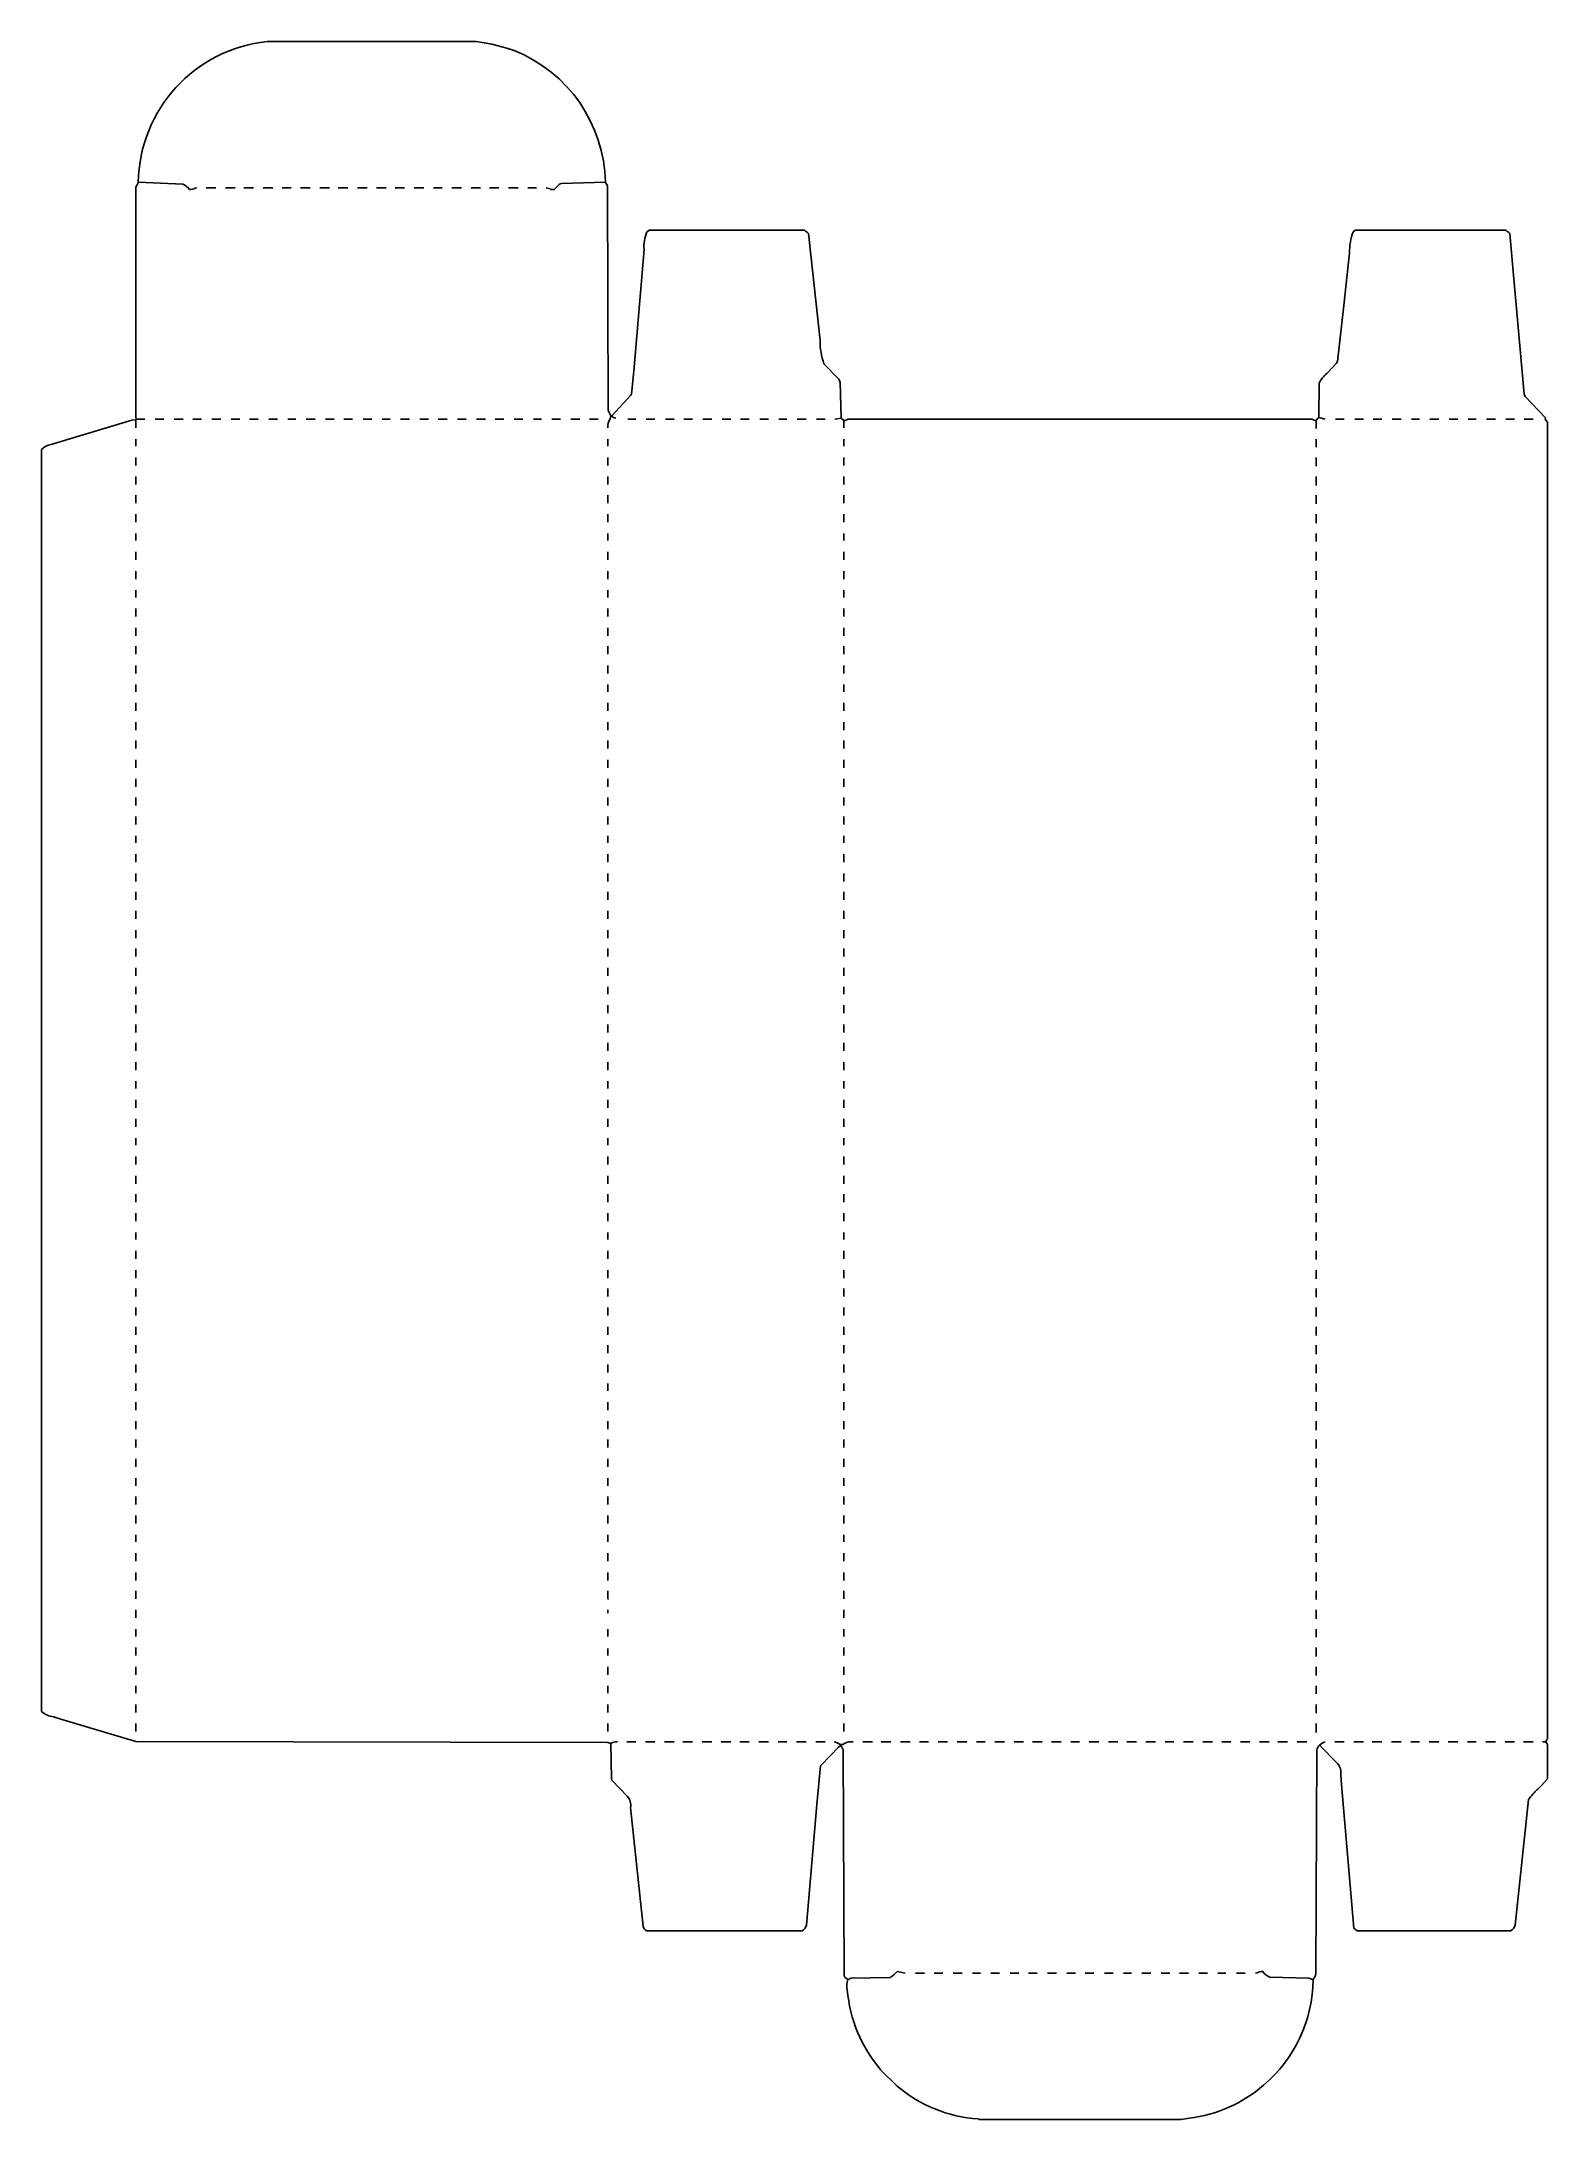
# Model space of a CAD drawing. Extents: x 189 to 2072, y 266 to 2864.
import ezdxf

# ---------------------------------------------------------------- set-up
doc = ezdxf.new("R2010")
doc.units = 0
doc.layers.get('0').update_dxf_attribs({"linetype": 'CONTINUOUS'})

msp = doc.modelspace()

# ---------------------------------------------------------------- linework, layer by layer
at = {"color": 7, "linetype": 'CONTINUOUS'}
for points in [[(307, 2381), (307, 2391), (308, 2392), (307, 2393), (307, 2682, 0.079147), (310, 2688, -0.380236), (471, 2864), (733, 2864), (751.923077, 2860.615385), (770.9, 2855.7), (779.9, 2852.7, -0.302779), (894, 2688, -0.091629), (896.501786, 2682.998227), (897.498214, 2403.001773, 0.074712), (901, 2396), (899.8, 2392.1, 0.149369), (897, 2381)], [(310, 2688), (365.846154, 2685.769231, -0.070866), (374, 2679, 0.139267), (381.1, 2680.7), (383, 2681)], [(820, 2681), (824.9, 2679.8), (826, 2679), (830, 2679), (834, 2683, -0.148561), (839.009427, 2686.509797), (894, 2688)], [(1192, 2381), (1192, 2390), (1189, 2393), (1187.599222, 2437.912451), (1185.750329, 2441.762812), (1167.249671, 2461.237188, -0.081009), (1162.439024, 2490.04878), (1148, 2624, 0.064594), (1143, 2628), (949, 2628), (947.1, 2626.8), (946, 2626, 0.12635), (942.455172, 2603.962069), (929.455172, 2451.962069), (926.58, 2423.06), (926, 2422), (902, 2396), (901, 2396)], [(1787, 734), (1809.750226, 710.760633, -0.228221), (1813.445545, 697.044554), (1814.544828, 684.962069), (1830, 505), (1834, 502), (2026, 502, 0.225259), (2031.554455, 509.044554), (2048.430769, 665.946154, -0.066052), (2060, 679), (2064, 683), (2072, 692), (2072, 735), (2070.8, 736.9), (2070, 738, -0.120666), (2072, 742), (2072, 2388), (2070.769231, 2389.846154), (2069, 2392), (2069.481536, 2393.519941), (2044.249822, 2420.240569), (2042.769231, 2423.153846), (2029.455172, 2572.037931), (2025, 2624, 0.064594), (2020, 2628), (1832, 2628), (1830.1, 2626.8), (1829, 2626, 0.090441), (1824.445545, 2599.955446), (1817.439024, 2533.95122), (1809.594595, 2464.067568), (1808.2, 2461.9), (1797, 2450), (1796, 2449, 0.107758), (1786.488384, 2436.9889), (1786, 2394, 0.150174), (1783, 2390), (1783, 2380)], [(318, 2392), (308, 2392), (307, 2391), (302.067568, 2390.594595), (202.088235, 2360.647059), (200.9, 2360.3, 0.14829), (189, 2354), (189, 776, 0.142005), (204.1, 769.3), (212.911765, 766.647059), (307.000845, 738.499153), (896.999155, 737.500847), (901, 736, -0.217143), (909, 738)], [(907, 2393, -0.155754), (902, 2396)], [(1192, 2390, 0.165541), (1197, 2392), (1778, 2392, 0.165541), (1783, 2390)], [(901, 736), (901.488648, 692.010859), (902.249703, 690.237812), (921.750297, 669.762188, -0.227889), (925.445545, 656.044554), (941.439024, 507.04878, 0.291968), (946, 502), (1140, 502, 0.225825), (1145.544828, 509.037931), (1158.455172, 659.962069), (1163, 708), (1163.8, 709.1), (1186, 732), (1189, 733)], [(1180, 738, -0.126966), (1187, 735), (1191, 735), (1192.9, 736.2, -0.180298), (1204, 738)], [(1189, 735), (1189, 733), (1191.501779, 727.998233), (1192.498221, 447.001767, 0.316465), (1198, 441, -0.140169), (1201.009796, 442.510196), (1249.990204, 443.489804, 0.087678), (1259, 451), (1269, 449)], [(1197, 441, 0.134422), (1196.560976, 427.95122, 0.156395), (1237.756098, 328.804878), (1238, 328), (1258.82, 307.76, 0.159538), (1359.955446, 266.554455), (1361, 266), (1614, 266), (1623.955446, 267.445545, 0.147787), (1717.1, 308.8, 0.218381), (1779, 441, 0.073489), (1782.501786, 448.001773), (1783.498214, 727.998227, -0.143167), (1787, 734, -0.125537), (1794, 738)], [(1779, 441), (1777.1, 441.3), (1773.990204, 442.510196), (1725.03762, 443.959309, -0.182028), (1716, 451, 0.139267), (1708.9, 449.3), (1707, 449)]]:
    msp.add_lwpolyline(points, format="xyb", dxfattribs=at)
for points in [[(395, 2681), (407, 2681)], [(419, 2681), (431, 2681)], [(442, 2681), (454, 2681)], [(466, 2681), (478, 2681)], [(490, 2681), (501, 2681)], [(513, 2681), (525, 2681)], [(537, 2681), (549, 2681)], [(560, 2681), (572, 2681)], [(584, 2681), (596, 2681)], [(608, 2681), (620, 2681)], [(631, 2681), (643, 2681)], [(655, 2681), (667, 2681)], [(679, 2681), (690, 2681)], [(702, 2681), (714, 2681)], [(726, 2681), (738, 2681)], [(749, 2681), (761, 2681)], [(773, 2681), (785, 2681)], [(797, 2681), (808, 2681)], [(331, 2392), (342, 2392)], [(355, 2392), (366, 2392)], [(378, 2392), (389, 2392)], [(402, 2392), (413, 2392)], [(426, 2392), (437, 2392)], [(449, 2392), (460, 2392)], [(473, 2392), (484, 2392)], [(497, 2392), (507, 2392)], [(520, 2392), (531, 2392)], [(544, 2392), (555, 2392)], [(567, 2392), (578, 2392)], [(591, 2392), (602, 2392)], [(615, 2392), (625, 2392)], [(638, 2392), (649, 2392)], [(662, 2392), (673, 2392)], [(685, 2392), (696, 2392)], [(709, 2392), (720, 2392)], [(733, 2392), (744, 2392)], [(756, 2392), (767, 2392)], [(780, 2392), (791, 2392)], [(804, 2392), (814, 2392)], [(827, 2392), (838, 2392)], [(851, 2392), (862, 2392)], [(874, 2392), (885, 2392)], [(922, 2392), (932, 2392)], [(945, 2392), (956, 2392)], [(969, 2392), (980, 2392)], [(992, 2392), (1003, 2392)], [(1016, 2392), (1027, 2392)], [(1040, 2392), (1051, 2392)], [(1063, 2392), (1074, 2392)], [(1087, 2392), (1098, 2392)], [(1111, 2392), (1121, 2392)], [(1134, 2392), (1145, 2392)], [(1158, 2392), (1169, 2392)], [(1181, 2392), (1189, 2393)], [(1794, 2392), (1786, 2394)], [(1807, 2392), (1818, 2392)], [(1831, 2392), (1842, 2392)], [(1854, 2392), (1865, 2392)], [(1878, 2392), (1889, 2392)], [(1902, 2392), (1912, 2392)], [(1925, 2392), (1936, 2392)], [(1949, 2392), (1960, 2392)], [(1973, 2392), (1983, 2392)], [(1996, 2392), (2007, 2392)], [(2020, 2392), (2031, 2392)], [(2043, 2392), (2054, 2392)], [(307, 2358), (307, 2367)], [(897, 2358), (897, 2367)], [(1192, 2358), (1192, 2367)], [(1783, 2357), (1783, 2367)], [(307, 2334), (307, 2344)], [(897, 2334), (897, 2344)], [(1192, 2334), (1192, 2344)], [(1783, 2333), (1783, 2344)], [(307, 2310), (307, 2320)], [(897, 2310), (897, 2320)], [(1192, 2310), (1192, 2320)], [(1783, 2309), (1783, 2320)], [(307, 2287), (307, 2297)], [(897, 2287), (897, 2297)], [(1192, 2287), (1192, 2297)], [(1783, 2286), (1783, 2297)], [(307, 2263), (307, 2273)], [(897, 2263), (897, 2273)], [(1192, 2263), (1192, 2273)], [(1783, 2262), (1783, 2273)], [(307, 2240), (307, 2249)], [(897, 2240), (897, 2249)], [(1192, 2240), (1192, 2249)], [(1783, 2239), (1783, 2249)], [(307, 2216), (307, 2226)], [(897, 2216), (897, 2226)], [(1192, 2216), (1192, 2226)], [(1783, 2215), (1783, 2226)], [(307, 2192), (307, 2202)], [(897, 2192), (897, 2202)], [(1192, 2192), (1192, 2202)], [(1783, 2191), (1783, 2202)], [(307, 2169), (307, 2178)], [(897, 2169), (897, 2178)], [(1192, 2169), (1192, 2178)], [(1783, 2168), (1783, 2178)], [(307, 2145), (307, 2155)], [(307, 2121), (307, 2131)], [(897, 2145), (897, 2155)], [(897, 2121), (897, 2131)], [(1192, 2145), (1192, 2155)], [(1192, 2121), (1192, 2131)], [(1783, 2144), (1783, 2155)], [(1783, 2120), (1783, 2131)], [(307, 2098), (307, 2108)], [(897, 2098), (897, 2108)], [(1192, 2098), (1192, 2108)], [(1783, 2097), (1783, 2108)], [(307, 2074), (307, 2084)], [(897, 2074), (897, 2084)], [(1192, 2074), (1192, 2084)], [(1783, 2073), (1783, 2084)], [(307, 2051), (307, 2060)], [(897, 2051), (897, 2060)], [(1192, 2051), (1192, 2060)], [(1783, 2050), (1783, 2060)], [(307, 2027), (307, 2037)], [(897, 2027), (897, 2037)], [(1192, 2027), (1192, 2037)], [(1783, 2026), (1783, 2037)], [(307, 2003), (307, 2013)], [(897, 2003), (897, 2013)], [(1192, 2003), (1192, 2013)], [(1783, 2002), (1783, 2013)], [(307, 1980), (307, 1990)], [(897, 1980), (897, 1990)], [(1192, 1980), (1192, 1990)], [(1783, 1979), (1783, 1990)], [(307, 1956), (307, 1966)], [(897, 1956), (897, 1966)], [(1192, 1956), (1192, 1966)], [(1783, 1955), (1783, 1966)], [(307, 1932), (307, 1942)], [(897, 1932), (897, 1942)], [(1192, 1932), (1192, 1942)], [(1783, 1931), (1783, 1942)], [(307, 1909), (307, 1919)], [(897, 1909), (897, 1919)], [(1192, 1909), (1192, 1919)], [(1783, 1908), (1783, 1919)], [(307, 1885), (307, 1895)], [(307, 1862), (307, 1871)], [(897, 1885), (897, 1895)], [(897, 1862), (897, 1871)], [(1192, 1885), (1192, 1895)], [(1192, 1862), (1192, 1871)], [(1783, 1884), (1783, 1895)], [(1783, 1861), (1783, 1871)], [(307, 1838), (307, 1848)], [(897, 1838), (897, 1848)], [(1192, 1838), (1192, 1848)], [(1783, 1837), (1783, 1848)], [(307, 1814), (307, 1824)], [(897, 1814), (897, 1824)], [(1192, 1814), (1192, 1824)], [(1783, 1813), (1783, 1824)], [(307, 1791), (307, 1801)], [(897, 1791), (897, 1801)], [(1192, 1791), (1192, 1801)], [(1783, 1790), (1783, 1801)], [(307, 1767), (307, 1777)], [(897, 1767), (897, 1777)], [(1192, 1767), (1192, 1777)], [(1783, 1766), (1783, 1777)], [(307, 1743), (307, 1753)], [(897, 1743), (897, 1753)], [(1192, 1743), (1192, 1753)], [(1783, 1742), (1783, 1753)], [(307, 1720), (307, 1730)], [(897, 1720), (897, 1730)], [(1192, 1720), (1192, 1730)], [(1783, 1719), (1783, 1730)], [(307, 1696), (307, 1706)], [(897, 1696), (897, 1706)], [(1192, 1696), (1192, 1706)], [(1783, 1695), (1783, 1706)], [(307, 1673), (307, 1682)], [(897, 1673), (897, 1682)], [(1192, 1673), (1192, 1682)], [(1783, 1672), (1783, 1682)], [(307, 1649), (307, 1659)], [(897, 1649), (897, 1659)], [(1192, 1649), (1192, 1659)], [(1783, 1648), (1783, 1659)], [(307, 1625), (307, 1635)], [(307, 1602), (307, 1612)], [(897, 1625), (897, 1635)], [(897, 1602), (897, 1612)], [(1192, 1625), (1192, 1635)], [(1192, 1602), (1192, 1612)], [(1783, 1624), (1783, 1635)], [(1783, 1601), (1783, 1612)], [(307, 1578), (307, 1588)], [(897, 1578), (897, 1588)], [(1192, 1578), (1192, 1588)], [(1783, 1577), (1783, 1588)], [(307, 1555), (307, 1564)], [(897, 1555), (897, 1564)], [(1192, 1555), (1192, 1564)], [(1783, 1554), (1783, 1564)], [(307, 1531), (307, 1541)], [(897, 1531), (897, 1541)], [(1192, 1531), (1192, 1541)], [(1783, 1530), (1783, 1541)], [(307, 1507), (307, 1517)], [(897, 1507), (897, 1517)], [(1192, 1507), (1192, 1517)], [(1783, 1506), (1783, 1517)], [(307, 1484), (307, 1493)], [(897, 1484), (897, 1493)], [(1192, 1484), (1192, 1493)], [(1783, 1483), (1783, 1493)], [(307, 1460), (307, 1470)], [(897, 1460), (897, 1470)], [(1192, 1460), (1192, 1470)], [(1783, 1459), (1783, 1470)], [(307, 1436), (307, 1446)], [(897, 1436), (897, 1446)], [(1192, 1436), (1192, 1446)], [(1783, 1435), (1783, 1446)], [(307, 1413), (307, 1423)], [(897, 1413), (897, 1423)], [(1192, 1413), (1192, 1423)], [(1783, 1412), (1783, 1423)], [(307, 1389), (307, 1399)], [(897, 1389), (897, 1399)], [(1192, 1389), (1192, 1399)], [(1783, 1388), (1783, 1399)], [(307, 1366), (307, 1375)], [(307, 1342), (307, 1352)], [(897, 1366), (897, 1375)], [(897, 1342), (897, 1352)], [(1192, 1366), (1192, 1375)], [(1192, 1342), (1192, 1352)], [(1783, 1365), (1783, 1375)], [(1783, 1341), (1783, 1352)], [(307, 1318), (307, 1328)], [(897, 1318), (897, 1328)], [(1192, 1318), (1192, 1328)], [(1783, 1317), (1783, 1328)], [(307, 1295), (307, 1305)], [(897, 1295), (897, 1305)], [(1192, 1295), (1192, 1305)], [(1783, 1294), (1783, 1305)], [(307, 1271), (307, 1281)], [(897, 1271), (897, 1281)], [(1192, 1271), (1192, 1281)], [(1783, 1270), (1783, 1281)], [(307, 1247), (307, 1257)], [(897, 1247), (897, 1257)], [(1192, 1247), (1192, 1257)], [(1783, 1246), (1783, 1257)], [(307, 1224), (307, 1234)], [(897, 1224), (897, 1234)], [(1192, 1224), (1192, 1234)], [(1783, 1223), (1783, 1234)], [(307, 1200), (307, 1210)], [(897, 1200), (897, 1210)], [(1192, 1200), (1192, 1210)], [(1783, 1199), (1783, 1210)], [(307, 1177), (307, 1186)], [(897, 1177), (897, 1186)], [(1192, 1177), (1192, 1186)], [(1783, 1176), (1783, 1186)], [(307, 1153), (307, 1163)], [(897, 1153), (897, 1163)], [(1192, 1153), (1192, 1163)], [(1783, 1152), (1783, 1163)], [(307, 1129), (307, 1139)], [(897, 1129), (897, 1139)], [(1192, 1129), (1192, 1139)], [(1783, 1128), (1783, 1139)], [(307, 1106), (307, 1116)], [(307, 1082), (307, 1092)], [(897, 1106), (897, 1116)], [(897, 1082), (897, 1092)], [(1192, 1106), (1192, 1116)], [(1192, 1082), (1192, 1092)], [(1783, 1105), (1783, 1116)], [(1783, 1081), (1783, 1092)], [(307, 1058), (307, 1068)], [(897, 1058), (897, 1068)], [(1192, 1058), (1192, 1068)], [(1783, 1057), (1783, 1068)], [(307, 1035), (307, 1045)], [(897, 1035), (897, 1045)], [(1192, 1035), (1192, 1045)], [(1783, 1034), (1783, 1045)], [(307, 1011), (307, 1021)], [(897, 1011), (897, 1021)], [(1192, 1011), (1192, 1021)], [(1783, 1010), (1783, 1021)], [(307, 988), (307, 997)], [(897, 988), (897, 997)], [(1192, 988), (1192, 997)], [(1783, 987), (1783, 997)], [(307, 964), (307, 974)], [(897, 964), (897, 974)], [(1192, 964), (1192, 974)], [(1783, 963), (1783, 974)], [(307, 940), (307, 950)], [(897, 940), (897, 950)], [(1192, 940), (1192, 950)], [(1783, 939), (1783, 950)], [(307, 917), (307, 927)], [(898, 916), (897, 917), (897, 927)], [(1192, 917), (1192, 927)], [(1783, 916), (1783, 927)], [(307, 893), (307, 903)], [(897, 899), (897, 903)], [(1192, 893), (1192, 903)], [(1783, 892), (1783, 903)], [(307, 870), (307, 879)], [(897, 870), (897, 879)], [(1192, 870), (1192, 879)], [(1783, 869), (1783, 879)], [(307, 846), (307, 856)], [(307, 822), (307, 832)], [(897, 846), (897, 855)], [(897, 822), (897, 832)], [(1192, 846), (1192, 856)], [(1192, 822), (1192, 832)], [(1783, 845), (1783, 856)], [(1783, 821), (1783, 832)], [(307, 799), (307, 808)], [(897, 799), (897, 808)], [(1192, 799), (1192, 808)], [(1783, 798), (1783, 808)], [(307, 775), (307, 785)], [(897, 775), (897, 785)], [(1192, 775), (1192, 785)], [(1783, 774), (1783, 785)], [(307, 751), (307, 761)], [(897, 751), (897, 761)], [(1192, 751), (1192, 761)], [(1783, 750), (1783, 761)], [(921, 738), (932, 738)], [(944, 738), (956, 738)], [(968, 738), (980, 738)], [(991, 738), (1003, 738)], [(1015, 738), (1027, 738)], [(1039, 738), (1051, 738)], [(1062, 738), (1074, 738)], [(1086, 738), (1098, 738)], [(1110, 738), (1121, 738)], [(1133, 738), (1145, 738)], [(1157, 738), (1169, 738)], [(1216, 738), (1228, 738)], [(1239, 738), (1251, 738)], [(1263, 738), (1275, 738)], [(1287, 738), (1298, 738)], [(1310, 738), (1322, 738)], [(1334, 738), (1346, 738)], [(1358, 738), (1369, 738)], [(1381, 738), (1393, 738)], [(1405, 738), (1417, 738)], [(1428, 738), (1440, 738)], [(1452, 738), (1464, 738)], [(1476, 738), (1487, 738)], [(1499, 738), (1511, 738)], [(1523, 738), (1535, 738)], [(1546, 738), (1558, 738)], [(1570, 738), (1582, 738)], [(1594, 738), (1605, 738)], [(1617, 738), (1629, 738)], [(1641, 738), (1653, 738)], [(1665, 738), (1676, 738)], [(1688, 738), (1700, 738)], [(1712, 738), (1724, 738)], [(1735, 738), (1747, 738)], [(1759, 738), (1771, 738)], [(1806, 738), (1818, 738)], [(1830, 738), (1842, 738)], [(1853, 738), (1865, 738)], [(1877, 738), (1889, 738)], [(1901, 738), (1912, 738)], [(1924, 738), (1936, 738)], [(1948, 738), (1960, 738)], [(1972, 738), (1983, 738)], [(1995, 738), (2007, 738)], [(2019, 738), (2031, 738)], [(2042, 738), (2054, 738)], [(2066, 738), (2070, 738)], [(1282, 449), (1293, 449)], [(1305, 449), (1316, 449)], [(1329, 449), (1340, 449)], [(1353, 449), (1363, 449)], [(1376, 449), (1387, 449)], [(1400, 449), (1411, 449)], [(1423, 449), (1434, 449)], [(1447, 449), (1458, 449)], [(1471, 449), (1482, 449)], [(1494, 449), (1505, 449)], [(1518, 449), (1529, 449)], [(1542, 449), (1552, 449)], [(1565, 449), (1576, 449)], [(1589, 449), (1600, 449)], [(1612, 449), (1623, 449)], [(1636, 449), (1647, 449)], [(1660, 449), (1670, 449)], [(1683, 449), (1694, 449)]]:
    msp.add_lwpolyline(points, dxfattribs=at)

doc.saveas('drawing.dxf')
